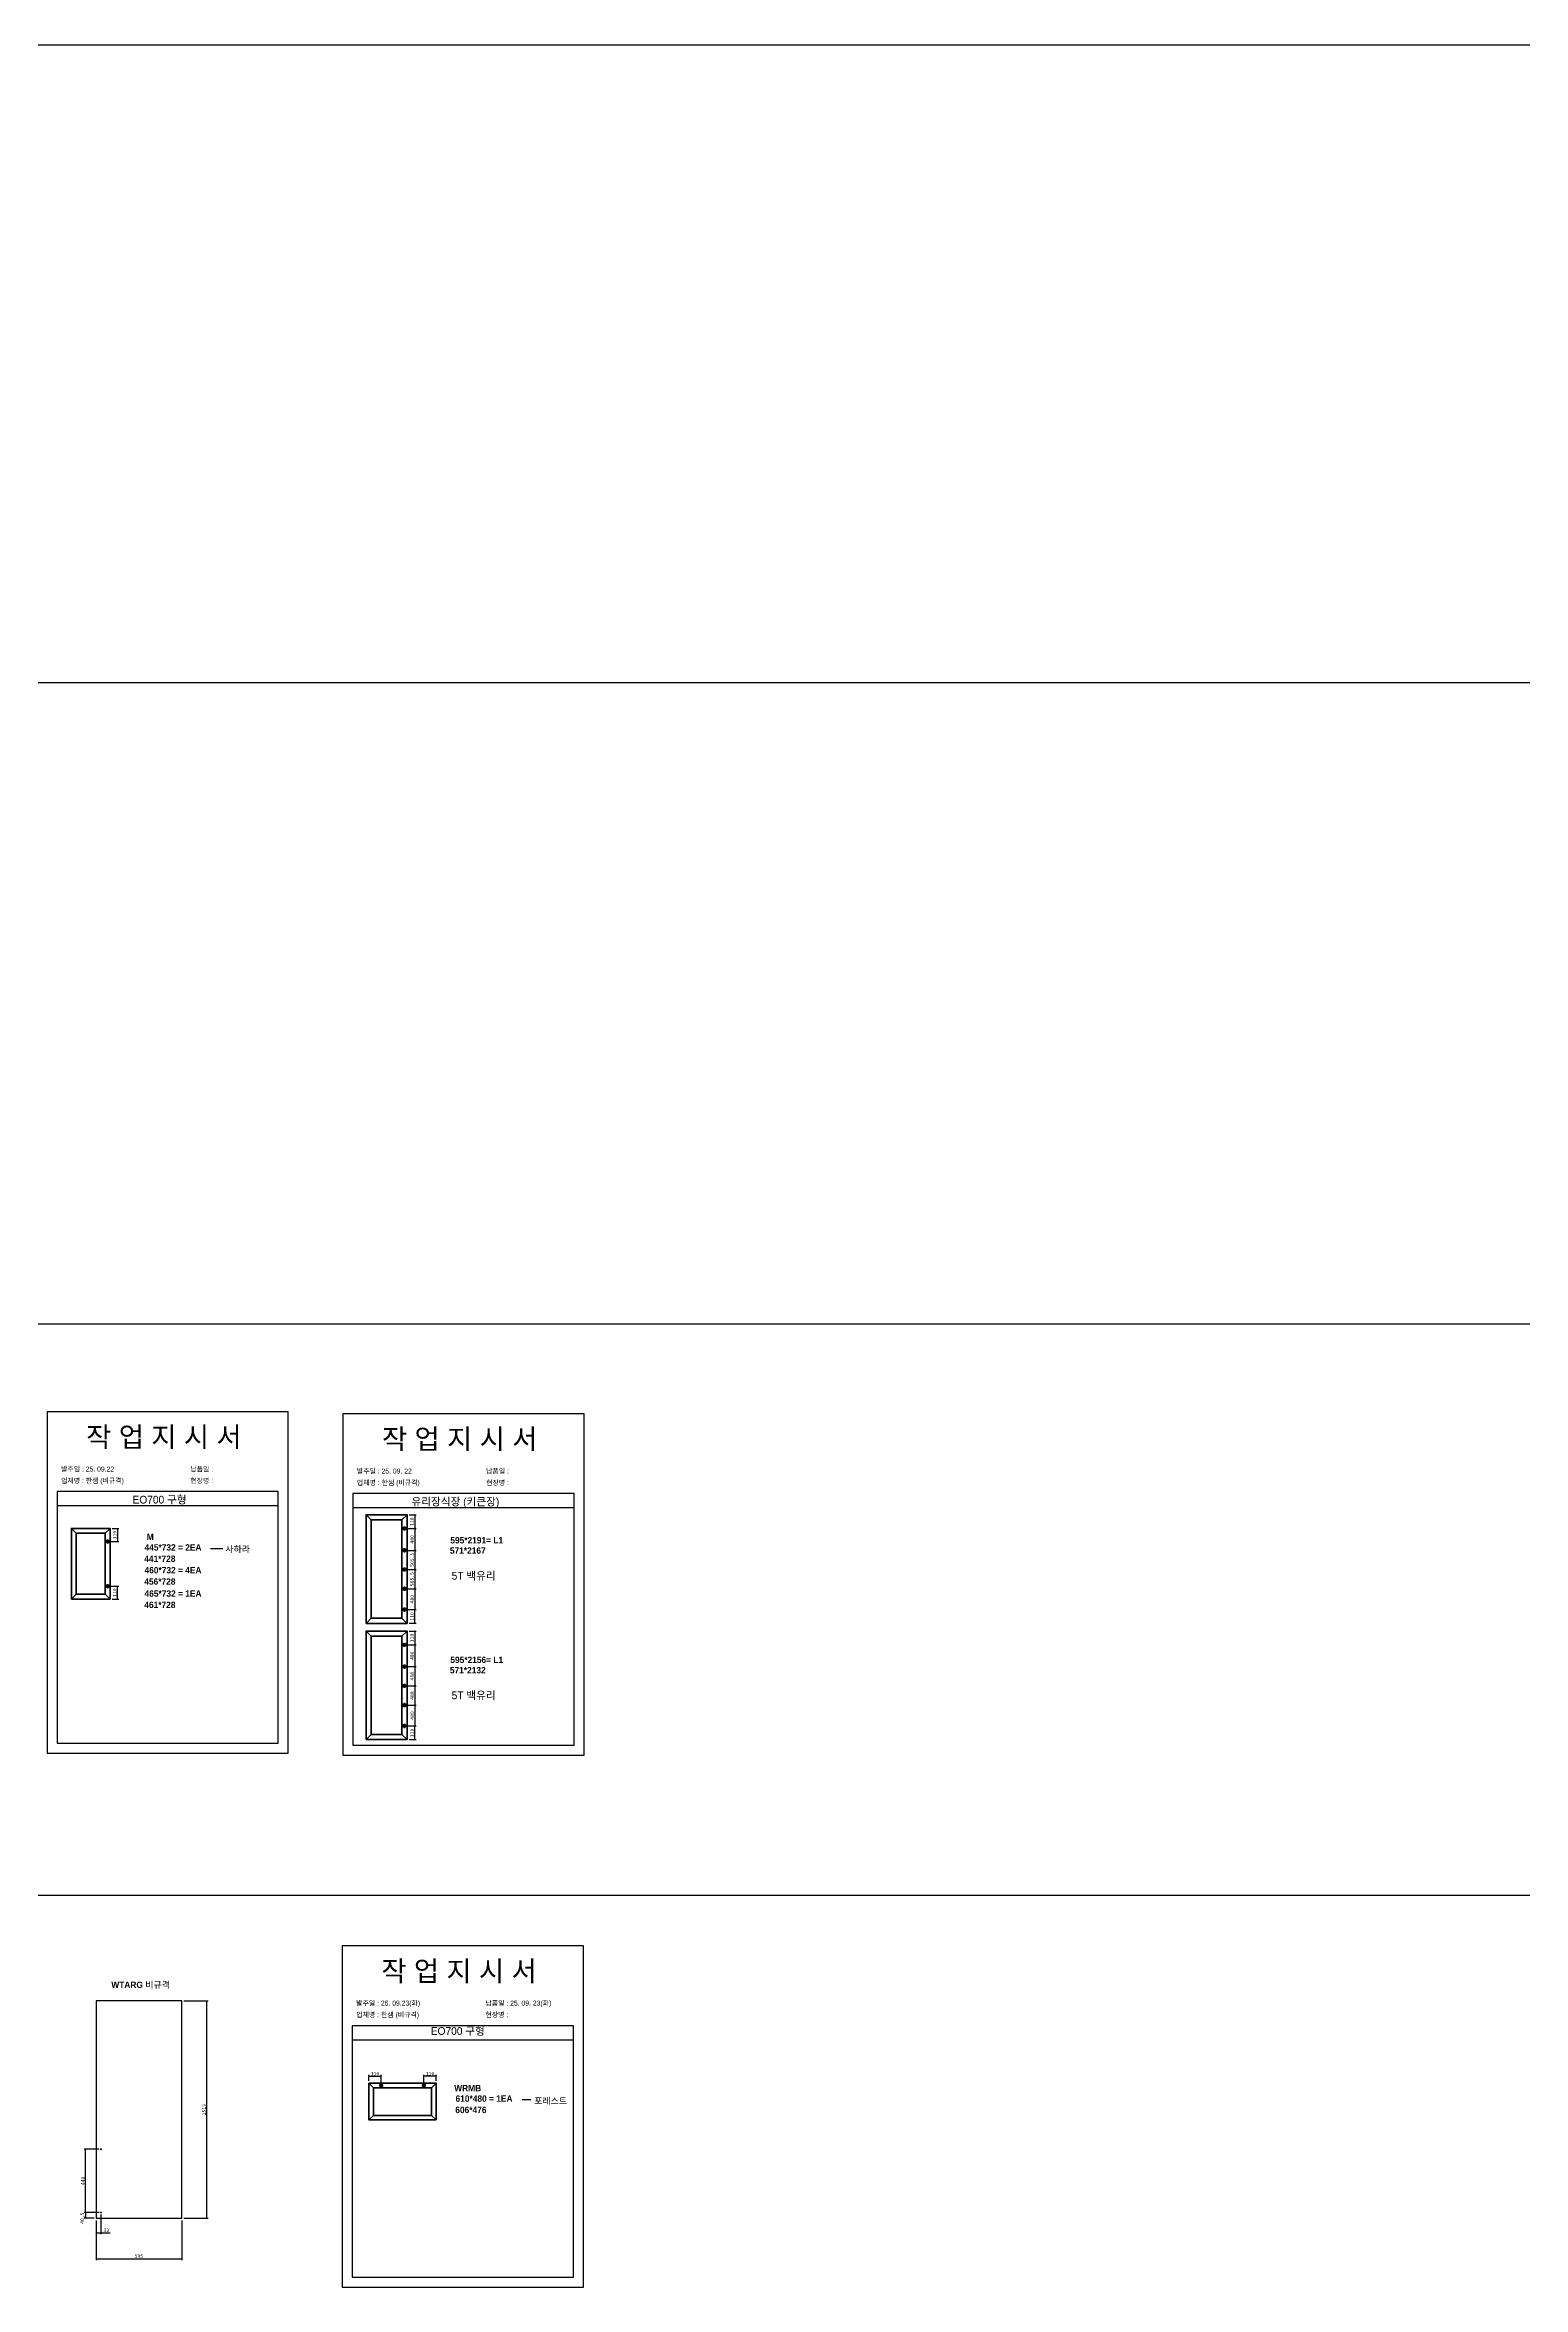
# Model space of a CAD drawing. Header units: millimetres. Extents: x -44117 to 256353, y -2095463 to 65325.
# Drawn here: x 117304 to 127597, y -341274 to -325659 of the extents above; entities that cross this region are included whole.
import ezdxf

# ---------------------------------------------------------------- set-up
doc = ezdxf.new("R2010")
doc.units = ezdxf.units.MM
doc.header["$LTSCALE"] = 10
doc.linetypes.add('CENTER', pattern=[50.8, 31.75, -6.35, 6.35, -6.35])
doc.layers.add('cen', color=1, linetype='CENTER')
doc.layers.add('Layer1', color=7, linetype='Continuous', lineweight=70)
doc.styles.add('MtX_Gulim', font='')
doc.styles.get('MtX_Gulim').set_extended_font_data('Gulim', bold=True)
doc.dimstyles.new('ISO-25', dxfattribs={"dimtxt": 2.5, "dimasz": 2.5, "dimexe": 1, "dimexo": 1, "dimtad": 1, "dimtxsty": 'Standard', "dimblk": 'ARCHTICK', "dimcen": 2.5, "dimadec": 0, "dimazin": 0, "dimtfac": 1, "dimtmove": 0, "dimatfit": 3, "dimfxl": 0, "dimarcsym": 0})

# ---------------------------------------------------------------- blocks, each defined once
blk = doc.blocks.new('_ArchTick')
at = {"color": 0, "linetype": 'ByBlock', "const_width": 0.15}
blk.add_lwpolyline([(-0.5, -0.5), (0.5, 0.5)], dxfattribs=at)
blk = doc.blocks.new('*D3438')
at = {"color": 0, "lineweight": -2}
for p, q in [((117774, -335991), (117819, -335991)), ((117809, -335991), (117809, -336081)), ((117757, -336081), (117819, -336081))]:
    blk.add_line(p, q, dxfattribs=at)
at = {"layer": 'Defpoints', "color": 0}
for p in [(117759, -335991), (117742, -336081), (117809, -336081)]:
    blk.add_point(p, dxfattribs=at)
at = {"color": 0, "lineweight": -2, "xscale": 10, "yscale": 10, "zscale": 10}
for p, rotation in [((117809, -335991), 90), ((117809, -336081), 270)]:
    blk.add_blockref('_ArchTick', p, dxfattribs=dict(at, rotation=rotation))
at = {"color": 0, "insert": (117790, -336036), "char_height": 25, "attachment_point": 5, "rotation": 90}
blk.add_mtext('110', dxfattribs=at)
blk = doc.blocks.new('*D3439')
at = {"color": 0, "lineweight": -2}
for p, q in [((117757, -336392), (117819, -336392)), ((117774, -336483), (117819, -336483)), ((117809, -336483), (117809, -336392))]:
    blk.add_line(p, q, dxfattribs=at)
at = {"layer": 'Defpoints', "color": 0}
for p in [(117742, -336392), (117759, -336483), (117809, -336392)]:
    blk.add_point(p, dxfattribs=at)
at = {"color": 0, "lineweight": -2, "xscale": 10, "yscale": 10, "zscale": 10}
for p, rotation in [((117809, -336392), 90), ((117809, -336483), 270)]:
    blk.add_blockref('_ArchTick', p, dxfattribs=dict(at, rotation=rotation))
at = {"color": 0, "insert": (117790, -336437), "char_height": 25, "attachment_point": 5, "rotation": 90}
blk.add_mtext('110', dxfattribs=at)
blk = doc.blocks.new('*D3440')
at = {"color": 0, "lineweight": -2}
for p, q in [((119823, -335991), (119890, -335991)), ((119841, -335895), (119890, -335895)), ((119880, -335895), (119880, -335991))]:
    blk.add_line(p, q, dxfattribs=at)
at = {"layer": 'Defpoints', "color": 0}
for p in [(119808, -335991), (119826, -335895), (119880, -335991)]:
    blk.add_point(p, dxfattribs=at)
at = {"color": 0, "lineweight": -2, "xscale": 10, "yscale": 10, "zscale": 10}
for p, rotation in [((119880, -335895), 90), ((119880, -335991), 270)]:
    blk.add_blockref('_ArchTick', p, dxfattribs=dict(at, rotation=rotation))
at = {"color": 0, "insert": (119861, -335943), "char_height": 25, "attachment_point": 5, "rotation": 90}
blk.add_mtext('110', dxfattribs=at)
blk = doc.blocks.new('*D3441')
at = {"color": 0, "lineweight": -2}
for p, q in [((119823, -336556), (119890, -336556)), ((119841, -336651), (119890, -336651)), ((119880, -336651), (119880, -336556))]:
    blk.add_line(p, q, dxfattribs=at)
at = {"layer": 'Defpoints', "color": 0}
for p in [(119808, -336556), (119826, -336651), (119880, -336556)]:
    blk.add_point(p, dxfattribs=at)
at = {"color": 0, "lineweight": -2, "xscale": 10, "yscale": 10, "zscale": 10}
for p, rotation in [((119880, -336556), 90), ((119880, -336651), 270)]:
    blk.add_blockref('_ArchTick', p, dxfattribs=dict(at, rotation=rotation))
at = {"color": 0, "insert": (119861, -336603), "char_height": 25, "attachment_point": 5, "rotation": 90}
blk.add_mtext('110', dxfattribs=at)
blk = doc.blocks.new('*D3442')
at = {"color": 0, "lineweight": -2}
for p, q in [((119823, -335991), (119890, -335991)), ((119880, -335991), (119880, -336143)), ((119823, -336143), (119890, -336143))]:
    blk.add_line(p, q, dxfattribs=at)
at = {"layer": 'Defpoints', "color": 0}
for p in [(119808, -335991), (119808, -336143), (119880, -336143)]:
    blk.add_point(p, dxfattribs=at)
at = {"color": 0, "lineweight": -2, "xscale": 10, "yscale": 10, "zscale": 10}
for p, rotation in [((119880, -335991), 90), ((119880, -336143), 270)]:
    blk.add_blockref('_ArchTick', p, dxfattribs=dict(at, rotation=rotation))
at = {"color": 0, "insert": (119861, -336067), "char_height": 25, "attachment_point": 5, "rotation": 90}
blk.add_mtext('480', dxfattribs=at)
blk = doc.blocks.new('*D3443')
at = {"color": 0, "lineweight": -2}
for p, q in [((119823, -336411), (119890, -336411)), ((119880, -336411), (119880, -336556)), ((119823, -336556), (119890, -336556))]:
    blk.add_line(p, q, dxfattribs=at)
at = {"layer": 'Defpoints', "color": 0}
for p in [(119808, -336411), (119808, -336556), (119880, -336556)]:
    blk.add_point(p, dxfattribs=at)
at = {"color": 0, "lineweight": -2, "xscale": 10, "yscale": 10, "zscale": 10}
for p, rotation in [((119880, -336411), 90), ((119880, -336556), 270)]:
    blk.add_blockref('_ArchTick', p, dxfattribs=dict(at, rotation=rotation))
at = {"color": 0, "insert": (119861, -336483), "char_height": 25, "attachment_point": 5, "rotation": 90}
blk.add_mtext('480', dxfattribs=at)
blk = doc.blocks.new('*D3444')
at = {"color": 0, "lineweight": -2}
for p, q in [((119823, -336276), (119890, -336276)), ((119880, -336276), (119880, -336411)), ((119823, -336411), (119890, -336411))]:
    blk.add_line(p, q, dxfattribs=at)
at = {"layer": 'Defpoints', "color": 0}
for p in [(119808, -336276), (119808, -336411), (119880, -336411)]:
    blk.add_point(p, dxfattribs=at)
at = {"color": 0, "lineweight": -2, "xscale": 10, "yscale": 10, "zscale": 10}
for p, rotation in [((119880, -336276), 90), ((119880, -336411), 270)]:
    blk.add_blockref('_ArchTick', p, dxfattribs=dict(at, rotation=rotation))
at = {"color": 0, "insert": (119861, -336343), "char_height": 25, "attachment_point": 5, "rotation": 90}
blk.add_mtext('505.5', dxfattribs=at)
blk = doc.blocks.new('*D3445')
at = {"color": 0, "lineweight": -2}
for p, q in [((119823, -336143), (119890, -336143)), ((119880, -336143), (119880, -336276)), ((119823, -336276), (119890, -336276))]:
    blk.add_line(p, q, dxfattribs=at)
at = {"layer": 'Defpoints', "color": 0}
for p in [(119808, -336143), (119808, -336276), (119880, -336276)]:
    blk.add_point(p, dxfattribs=at)
at = {"color": 0, "lineweight": -2, "xscale": 10, "yscale": 10, "zscale": 10}
for p, rotation in [((119880, -336143), 90), ((119880, -336276), 270)]:
    blk.add_blockref('_ArchTick', p, dxfattribs=dict(at, rotation=rotation))
at = {"color": 0, "insert": (119861, -336209), "char_height": 25, "attachment_point": 5, "rotation": 90}
blk.add_mtext('505.5', dxfattribs=at)
blk = doc.blocks.new('*D3446')
at = {"color": 0, "lineweight": -2}
for p, q in [((119823, -336801), (119890, -336801)), ((119841, -336705), (119890, -336705)), ((119880, -336705), (119880, -336801))]:
    blk.add_line(p, q, dxfattribs=at)
at = {"layer": 'Defpoints', "color": 0}
for p in [(119808, -336801), (119826, -336705), (119880, -336801)]:
    blk.add_point(p, dxfattribs=at)
at = {"color": 0, "lineweight": -2, "xscale": 10, "yscale": 10, "zscale": 10}
for p, rotation in [((119880, -336705), 90), ((119880, -336801), 270)]:
    blk.add_blockref('_ArchTick', p, dxfattribs=dict(at, rotation=rotation))
at = {"color": 0, "insert": (119861, -336753), "char_height": 25, "attachment_point": 5, "rotation": 90}
blk.add_mtext('110', dxfattribs=at)
blk = doc.blocks.new('*D3447')
at = {"color": 0, "lineweight": -2}
for p, q in [((119823, -337366), (119890, -337366)), ((119880, -337461), (119880, -337366)), ((119841, -337461), (119890, -337461))]:
    blk.add_line(p, q, dxfattribs=at)
at = {"layer": 'Defpoints', "color": 0}
for p in [(119808, -337366), (119880, -337366), (119826, -337461)]:
    blk.add_point(p, dxfattribs=at)
at = {"color": 0, "lineweight": -2, "xscale": 10, "yscale": 10, "zscale": 10}
for p, rotation in [((119880, -337366), 90), ((119880, -337461), 270)]:
    blk.add_blockref('_ArchTick', p, dxfattribs=dict(at, rotation=rotation))
at = {"color": 0, "insert": (119861, -337414), "char_height": 25, "attachment_point": 5, "rotation": 90}
blk.add_mtext('110', dxfattribs=at)
blk = doc.blocks.new('*D3448')
at = {"color": 0, "lineweight": -2}
for p, q in [((119823, -336801), (119890, -336801)), ((119880, -336801), (119880, -336953)), ((119823, -336953), (119890, -336953))]:
    blk.add_line(p, q, dxfattribs=at)
at = {"layer": 'Defpoints', "color": 0}
for p in [(119808, -336801), (119808, -336953), (119880, -336953)]:
    blk.add_point(p, dxfattribs=at)
at = {"color": 0, "lineweight": -2, "xscale": 10, "yscale": 10, "zscale": 10}
for p, rotation in [((119880, -336801), 90), ((119880, -336953), 270)]:
    blk.add_blockref('_ArchTick', p, dxfattribs=dict(at, rotation=rotation))
at = {"color": 0, "insert": (119861, -336877), "char_height": 25, "attachment_point": 5, "rotation": 90}
blk.add_mtext('480', dxfattribs=at)
blk = doc.blocks.new('*D3449')
at = {"color": 0, "lineweight": -2}
for p, q in [((119823, -337221), (119890, -337221)), ((119880, -337221), (119880, -337366)), ((119823, -337366), (119890, -337366))]:
    blk.add_line(p, q, dxfattribs=at)
at = {"layer": 'Defpoints', "color": 0}
for p in [(119808, -337221), (119808, -337366), (119880, -337366)]:
    blk.add_point(p, dxfattribs=at)
at = {"color": 0, "lineweight": -2, "xscale": 10, "yscale": 10, "zscale": 10}
for p, rotation in [((119880, -337221), 90), ((119880, -337366), 270)]:
    blk.add_blockref('_ArchTick', p, dxfattribs=dict(at, rotation=rotation))
at = {"color": 0, "insert": (119861, -337293), "char_height": 25, "attachment_point": 5, "rotation": 90}
blk.add_mtext('480', dxfattribs=at)
blk = doc.blocks.new('*D3450')
at = {"color": 0, "lineweight": -2}
for p, q in [((119823, -337086), (119890, -337086)), ((119880, -337086), (119880, -337221)), ((119823, -337221), (119890, -337221))]:
    blk.add_line(p, q, dxfattribs=at)
at = {"layer": 'Defpoints', "color": 0}
for p in [(119808, -337086), (119808, -337221), (119880, -337221)]:
    blk.add_point(p, dxfattribs=at)
at = {"color": 0, "lineweight": -2, "xscale": 10, "yscale": 10, "zscale": 10}
for p, rotation in [((119880, -337086), 90), ((119880, -337221), 270)]:
    blk.add_blockref('_ArchTick', p, dxfattribs=dict(at, rotation=rotation))
at = {"color": 0, "insert": (119861, -337154), "char_height": 25, "attachment_point": 5, "rotation": 90}
blk.add_mtext('488', dxfattribs=at)
blk = doc.blocks.new('*D3451')
at = {"color": 0, "lineweight": -2}
for p, q in [((119823, -336953), (119890, -336953)), ((119880, -336953), (119880, -337086)), ((119823, -337086), (119890, -337086))]:
    blk.add_line(p, q, dxfattribs=at)
at = {"layer": 'Defpoints', "color": 0}
for p in [(119808, -336953), (119808, -337086), (119880, -337086)]:
    blk.add_point(p, dxfattribs=at)
at = {"color": 0, "lineweight": -2, "xscale": 10, "yscale": 10, "zscale": 10}
for p, rotation in [((119880, -336953), 90), ((119880, -337086), 270)]:
    blk.add_blockref('_ArchTick', p, dxfattribs=dict(at, rotation=rotation))
at = {"color": 0, "insert": (119861, -337020), "char_height": 25, "attachment_point": 5, "rotation": 90}
blk.add_mtext('488', dxfattribs=at)
blk = doc.blocks.new('*D3467')
at = {"color": 0, "lineweight": -2}
for p, q in [((117680, -340754), (117578, -340754)), ((117647, -340794), (117578, -340794)), ((117588, -340754), (117588, -340794))]:
    blk.add_line(p, q, dxfattribs=at)
at = {"layer": 'Defpoints', "color": 0}
for p in [(117588, -340794), (117662, -340794), (117695, -340754)]:
    blk.add_point(p, dxfattribs=at)
at = {"color": 0, "lineweight": -2, "xscale": 10, "yscale": 10, "zscale": 10}
for p, rotation in [((117588, -340754), 90), ((117588, -340794), 270)]:
    blk.add_blockref('_ArchTick', p, dxfattribs=dict(at, rotation=rotation))
at = {"color": 0, "insert": (117567, -340794), "char_height": 25, "attachment_point": 5, "rotation": 90}
blk.add_mtext('40,5', dxfattribs=at)
blk = doc.blocks.new('*D3468')
at = {"color": 0, "lineweight": -2}
for p, q in [((117662, -340809), (117662, -340906)), ((117695, -340769), (117695, -340906)), ((117662, -340896), (117695, -340896)), ((117695, -340896), (117759, -340896))]:
    blk.add_line(p, q, dxfattribs=at)
at = {"layer": 'Defpoints', "color": 0}
for p in [(117662, -340794), (117695, -340754), (117695, -340896)]:
    blk.add_point(p, dxfattribs=at)
at = {"color": 0, "lineweight": -2, "xscale": 10, "yscale": 10, "zscale": 10, "rotation": 180}
blk.add_blockref('_ArchTick', (117662, -340896), dxfattribs=at)
at = {"color": 0, "lineweight": -2, "xscale": 10, "yscale": 10, "zscale": 10}
blk.add_blockref('_ArchTick', (117695, -340896), dxfattribs=at)
at = {"color": 0, "insert": (117732, -340877), "char_height": 25, "attachment_point": 5}
blk.add_mtext('33', dxfattribs=at)
blk = doc.blocks.new('*D3469')
at = {"color": 0, "lineweight": -2}
for p, q in [((117680, -340314), (117578, -340314)), ((117588, -340754), (117588, -340314)), ((117680, -340754), (117578, -340754))]:
    blk.add_line(p, q, dxfattribs=at)
at = {"layer": 'Defpoints', "color": 0}
for p in [(117588, -340314), (117695, -340314), (117695, -340754)]:
    blk.add_point(p, dxfattribs=at)
at = {"color": 0, "lineweight": -2, "xscale": 10, "yscale": 10, "zscale": 10}
for p, rotation in [((117588, -340314), 90), ((117588, -340754), 270)]:
    blk.add_blockref('_ArchTick', p, dxfattribs=dict(at, rotation=rotation))
at = {"color": 0, "insert": (117569, -340534), "char_height": 25, "attachment_point": 5, "rotation": 90}
blk.add_mtext('440', dxfattribs=at)
blk = doc.blocks.new('*D3470')
at = {"color": 0, "lineweight": -2}
for p, q in [((117662, -340809), (117662, -341086)), ((118257, -340809), (118257, -341086)), ((117662, -341076), (118257, -341076))]:
    blk.add_line(p, q, dxfattribs=at)
at = {"layer": 'Defpoints', "color": 0}
for p in [(117662, -340794), (118257, -340794), (118257, -341076)]:
    blk.add_point(p, dxfattribs=at)
at = {"color": 0, "lineweight": -2, "xscale": 10, "yscale": 10, "zscale": 10, "rotation": 180}
blk.add_blockref('_ArchTick', (117662, -341076), dxfattribs=at)
at = {"color": 0, "lineweight": -2, "xscale": 10, "yscale": 10, "zscale": 10}
blk.add_blockref('_ArchTick', (118257, -341076), dxfattribs=at)
at = {"color": 0, "insert": (117959, -341057), "char_height": 25, "attachment_point": 5}
blk.add_mtext('595', dxfattribs=at)
blk = doc.blocks.new('*D3471')
at = {"color": 0, "lineweight": -2}
for p, q in [((118272, -339281), (118441, -339281)), ((118431, -340794), (118431, -339281)), ((118272, -340794), (118441, -340794))]:
    blk.add_line(p, q, dxfattribs=at)
at = {"layer": 'Defpoints', "color": 0}
for p in [(118257, -339281), (118431, -339281), (118257, -340794)]:
    blk.add_point(p, dxfattribs=at)
at = {"color": 0, "lineweight": -2, "xscale": 10, "yscale": 10, "zscale": 10}
for p, rotation in [((118431, -339281), 90), ((118431, -340794), 270)]:
    blk.add_blockref('_ArchTick', p, dxfattribs=dict(at, rotation=rotation))
at = {"color": 0, "insert": (118413, -340038), "char_height": 25, "attachment_point": 5, "rotation": 90}
blk.add_mtext('1513', dxfattribs=at)
blk = doc.blocks.new('*D3472')
at = {"color": 0, "lineweight": -2}
for p, q in [((119560, -339838), (119560, -339795)), ((119560, -339805), (119646, -339805)), ((119646, -339855), (119646, -339795))]:
    blk.add_line(p, q, dxfattribs=at)
at = {"layer": 'Defpoints', "color": 0}
for p in [(119560, -339853), (119646, -339805), (119646, -339870)]:
    blk.add_point(p, dxfattribs=at)
at = {"color": 0, "lineweight": -2, "xscale": 10, "yscale": 10, "zscale": 10, "rotation": 180}
blk.add_blockref('_ArchTick', (119560, -339805), dxfattribs=at)
at = {"color": 0, "lineweight": -2, "xscale": 10, "yscale": 10, "zscale": 10}
blk.add_blockref('_ArchTick', (119646, -339805), dxfattribs=at)
at = {"color": 0, "insert": (119603, -339787), "char_height": 25, "attachment_point": 5}
blk.add_mtext('110', dxfattribs=at)
blk = doc.blocks.new('*D3473')
at = {"color": 0, "lineweight": -2}
for p, q in [((119943, -339855), (119943, -339795)), ((120029, -339805), (119943, -339805)), ((120029, -339838), (120029, -339795))]:
    blk.add_line(p, q, dxfattribs=at)
at = {"layer": 'Defpoints', "color": 0}
for p in [(119943, -339805), (119943, -339870), (120029, -339853)]:
    blk.add_point(p, dxfattribs=at)
at = {"color": 0, "lineweight": -2, "xscale": 10, "yscale": 10, "zscale": 10, "rotation": 180}
blk.add_blockref('_ArchTick', (119943, -339805), dxfattribs=at)
at = {"color": 0, "lineweight": -2, "xscale": 10, "yscale": 10, "zscale": 10}
blk.add_blockref('_ArchTick', (120029, -339805), dxfattribs=at)
at = {"color": 0, "insert": (119986, -339787), "char_height": 25, "attachment_point": 5}
blk.add_mtext('110', dxfattribs=at)

msp = doc.modelspace()

# ---------------------------------------------------------------- linework, layer by layer
at = {"color": 1}
for p, q in [((104015.69829, -325658.66388), (196284.84516, -325658.66388)), ((104015.69829, -325658.66388), (196284.84516, -325658.66388)), ((104015.69829, -330098.6487), (196284.84516, -330098.6487)), ((104015.69829, -330098.6487), (196284.84516, -330098.6487)), ((104015.69829, -334565.44392), (196284.84516, -334565.44392)), ((104015.69829, -334565.44392), (196284.84516, -334565.44392)), ((104015.69829, -338543.42325), (196284.84516, -338543.42325)), ((104015.69829, -338543.42325), (196284.84516, -338543.42325))]:
    msp.add_line(p, q, dxfattribs=at)
for p, q in [((118929.32623, -335733.87606), (117389.32623, -335733.87606)), ((118929.32623, -335833.87606), (117389.32623, -335833.87606)), ((120989.05843, -335748.00057), (119449.05843, -335748.00057)), ((120989.05843, -335848.00057), (119449.05843, -335848.00057)), ((118458.62858, -336128.99761), (118543.25338, -336128.99761)), ((118256.90783, -339281.25121), (117661.90783, -339281.25121)), ((117661.90783, -339281.25121), (117661.90783, -340794.25121)), ((118256.90783, -340794.25121), (118256.90783, -339281.25121)), ((120984.4391, -339453.24279), (119444.4391, -339453.24279)), ((120984.4391, -339553.24279), (119444.4391, -339553.24279)), ((120628.18905, -339967.10767), (120687.50479, -339967.10767)), ((117661.90783, -340794.25121), (118256.90783, -340794.25121))]:
    msp.add_line(p, q)
for points in [[(117319.32623, -337554.70634), (118999.32623, -337554.70634), (118999.32623, -335178.70634), (117319.32623, -335178.70634)], [(119379.05843, -337568.83084), (121059.05843, -337568.83084), (121059.05843, -335192.83084), (119379.05843, -335192.83084)], [(119374.4391, -341274.07307), (121054.4391, -341274.07307), (121054.4391, -338898.07307), (119374.4391, -338898.07307)]]:
    msp.add_lwpolyline(points, close=True)
for points in [[(117389.32623, -335733.87606), (117389.32623, -337484.70634), (118929.32623, -337484.70634), (118929.32623, -335733.87606)], [(119449.05843, -335748.00057), (119449.05843, -337498.83084), (120989.05843, -337498.83084), (120989.05843, -335748.00057)], [(119444.4391, -339453.24279), (119444.4391, -341204.07307), (120984.4391, -341204.07307), (120984.4391, -339453.24279)]]:
    msp.add_lwpolyline(points)
for centre in [(117694.90783, -340313.75121), (117694.90783, -340753.75121)]:
    msp.add_circle(centre, 3)
at = {"layer": 'Layer1'}
for p, q in [((117523.21651, -336024.35), (117489.56088, -335990.69436)), ((117725.15033, -336024.35), (117758.80597, -335990.69436)), ((119576.39494, -335931.0145), (119540.67402, -335895.29358)), ((119790.72047, -335931.0145), (119826.44139, -335895.29358)), ((119808.19838, -335976.1116), (119808.19838, -336005.80721)), ((117741.61772, -336066.83971), (117741.61772, -336094.81839)), ((119808.19838, -336127.92165), (119808.19838, -336157.61726)), ((119808.19838, -336261.36674), (119808.19838, -336291.06235)), ((117489.56088, -336482.50015), (117523.21651, -336448.84451)), ((117758.80597, -336482.50015), (117725.15033, -336448.84451)), ((117725.15033, -336448.84451), (117758.80597, -336482.50015)), ((117741.61772, -336406.3548), (117741.61772, -336378.37612)), ((119808.19838, -336395.87435), (119808.19838, -336425.56995)), ((119540.67402, -336651.32486), (119576.39494, -336615.60394)), ((119826.44139, -336651.32486), (119790.72047, -336615.60394)), ((119790.72047, -336615.60394), (119826.44139, -336651.32486)), ((119808.19838, -336570.50685), (119808.19838, -336540.81124)), ((119576.39494, -336741.05409), (119540.67402, -336705.33317)), ((119790.72047, -336741.05409), (119826.44139, -336705.33317)), ((119808.19838, -336786.15119), (119808.19838, -336815.8468)), ((119808.19838, -336937.96124), (119808.19838, -336967.65685)), ((119808.19838, -337071.40633), (119808.19838, -337101.10194)), ((119808.19838, -337205.91394), (119808.19838, -337235.60954)), ((119540.67402, -337461.36445), (119576.39494, -337425.64353)), ((119826.44139, -337461.36445), (119790.72047, -337425.64353)), ((119790.72047, -337425.64353), (119826.44139, -337461.36445)), ((119808.19838, -337380.54644), (119808.19838, -337350.85083)), ((119592.0947, -339885.29717), (119560.03137, -339853.23385)), ((119632.57414, -339869.60889), (119659.2291, -339869.60889)), ((119956.02613, -339869.60889), (119929.37117, -339869.60889)), ((120028.56889, -339853.23385), (119996.50557, -339885.29717)), ((119996.50557, -339885.29717), (120028.56889, -339853.23385)), ((119592.0947, -340077.67712), (119560.03137, -340109.74044)), ((120028.56889, -340109.74044), (119996.50557, -340077.67712))]:
    msp.add_line(p, q, dxfattribs=at)
for points in [[(117489.56088, -336482.50015), (117758.80597, -336482.50015), (117758.80597, -335990.69436), (117489.56088, -335990.69436)], [(117523.21651, -336448.84451), (117725.15033, -336448.84451), (117725.15033, -336024.35), (117523.21651, -336024.35)], [(119540.67402, -336651.32486), (119826.44139, -336651.32486), (119826.44139, -335895.29358), (119540.67402, -335895.29358)], [(119576.39494, -336615.60394), (119790.72047, -336615.60394), (119790.72047, -335931.0145), (119576.39494, -335931.0145)], [(119823.04618, -335990.9594), (119793.35058, -335990.9594)], [(117755.60706, -336080.82905), (117727.62838, -336080.82905)], [(119823.04618, -336142.76946), (119793.35058, -336142.76946)], [(119823.04618, -336276.21455), (119793.35058, -336276.21455)], [(117755.60706, -336392.36546), (117727.62838, -336392.36546)], [(119823.04618, -336410.72215), (119793.35058, -336410.72215)], [(119823.04618, -336555.65904), (119793.35058, -336555.65904)], [(119540.67402, -337461.36445), (119826.44139, -337461.36445), (119826.44139, -336705.33317), (119540.67402, -336705.33317)], [(119576.39494, -337425.64353), (119790.72047, -337425.64353), (119790.72047, -336741.05409), (119576.39494, -336741.05409)], [(119823.04618, -336800.99899), (119793.35058, -336800.99899)], [(119823.04618, -336952.80905), (119793.35058, -336952.80905)], [(119823.04618, -337086.25414), (119793.35058, -337086.25414)], [(119823.04618, -337220.76174), (119793.35058, -337220.76174)], [(119823.04618, -337365.69863), (119793.35058, -337365.69863)], [(120028.56889, -340109.74044), (120028.56889, -339853.23385), (119560.03137, -339853.23385), (119560.03137, -340109.74044)], [(119996.50557, -340077.67712), (119996.50557, -339885.29717), (119592.0947, -339885.29717), (119592.0947, -340077.67712)], [(119645.90162, -339856.28141), (119645.90162, -339882.93637)], [(119942.69865, -339856.28141), (119942.69865, -339882.93637)]]:
    msp.add_lwpolyline(points, close=True, dxfattribs=at)
for centre, radius in [((119808.19838, -335990.9594), 9.89853), ((117741.61772, -336080.82905), 9.32623), ((119808.19838, -336142.76946), 9.89853), ((119808.19838, -336276.21455), 9.89853), ((117741.61772, -336392.36546), 9.32623), ((119808.19838, -336410.72215), 9.89853), ((119808.19838, -336555.65904), 9.89853), ((119808.19838, -336800.99899), 9.89853), ((119808.19838, -336952.80905), 9.89853), ((119808.19838, -337086.25414), 9.89853), ((119808.19838, -337220.76174), 9.89853), ((119808.19838, -337365.69863), 9.89853), ((119645.90162, -339869.60889), 8.88499), ((119942.69865, -339869.60889), 8.88499)]:
    msp.add_circle(centre, radius, dxfattribs=at)

# ---------------------------------------------------------------- texts
at = {"linetype": 'Continuous', "style": 'MtX_Gulim'}
for s, height, p in [('M', 44.50828, (118014.054, -336071.92813)), ('445*732 = 2EA', 44.508282, (117998.25038, -336144.65547)), ('사하라', 44.508282, (118560.56299, -336157.57228)), ('595*2191= L1', 44.508282, (120127.53276, -336095.01021)), ('460*732 = 4EA', 44.508282, (117998.25038, -336303.60439)), ('465*732 = 1EA', 44.508282, (117998.25038, -336466.12017)), ('595*2156= L1', 44.508282, (120127.53276, -336927.90358)), ('WTARG 비규격', 44.508282, (117767.04872, -339190.7426)), ('WRMB', 44.508282, (120154.89303, -339910.45205)), ('610*480 = 1EA', 44.508282, (120163.79384, -339983.17939)), ('포레스트', 44.508282, (120710.7153, -339999.10325))]:
    msp.add_text(s, height=height, dxfattribs=at).set_placement(p)
at = {"color": 242, "linetype": 'Continuous', "true_color": 0xcd2027, "style": 'MtX_Gulim'}
for s, p in [('441*728', (117996.5935, -336223.53672)), ('456*728', (117996.5935, -336382.48563)), ('461*728', (117996.5935, -336545.00141)), ('606*476', (120162.13696, -340062.06064))]:
    msp.add_text(s, height=44.508282, dxfattribs=at).set_placement(p)
at = {"attachment_point": 1}
for s, width, gutter_width, heights, insert, char_height in [('{\\fGulim|b0|i0|c129|p50;작 업 지 시 서}', 3307.3198183, 12.5, [-155.84554], (117592.13283, -335282.86885), 140), ('{\\fGulim|b0|i0|c129|p50;작 업 지 시 서}', 3307.3198183, 12.5, [-155.84554], (119651.86504, -335296.99336), 140), ('{\\fGulim|b0|i0|c129|p50;발주일 : 25. 09.22}', 3307.3198183, 12.5, [34.50412], (117416.92348, -335559.58927), 34.3), ('{\\fGulim|b0|i0|c129|p50;납품일 : }', 3307.3198183, 12.5, [37.67976], (118316.90146, -335559.58927), 34.3), ('{\\fGulim|b0|i0|c129|p50;발주일 : 25. 09. 22}', 3307.3198183, 12.5, [34.50412], (119476.65568, -335573.71378), 34.3), ('{\\fGulim|b0|i0|c129|p50;납품일 :}', 3307.3198183, 12.5, [17.36529], (120376.63366, -335573.71378), 34.3), ('{\\fGulim|b0|i0|c129|p50;업체명 : 한샘 (비규격)}', 3307.3198183, 12.5, [36.11279], (117416.92348, -335640.24545), 34.3), ('{\\fGulim|b0|i0|c129|p50;현장명 : }', 3307.3198183, 12.5, [32.38651], (118316.90146, -335640.24545), 34.3), ('{\\fGulim|b0|i0|c129|p50;업체명 : 한샘 (비규격)}', 3307.3198183, 12.5, [36.11279], (119476.65568, -335654.36995), 34.3), ('{\\fGulim|b0|i0|c129|p50;현장명 : }', 3307.3198183, 12.5, [-38.2735], (120376.63366, -335654.36995), 34.3), ('{\\fGulim|b0|i0|c129|p50;EO700 구형}', 5224.9748335, 19.74777, [57.05176], (117914.63707, -335762.91534), 54.1878762), ('{\\fGulim|b0|i0|c129|p50;유리장식장 (키큰장)}', 5224.9748335, 19.74777, [57.05176], (119857.24093, -335777.03985), 54.1878762), ('{\\fGulim|b0|i0|c129|p50;5T 백유리}', 5224.9748335, 19.74777, [57.05176], (120136.56176, -336292.96825), 54.1878762), ('{\\fGulim|b0|i0|c129|p50;5T 백유리}', 5224.9748335, 19.74777, [57.05176], (120136.56176, -337125.86162), 54.1878762), ('{\\fGulim|b0|i0|c129|p50;작 업 지 시 서}', 3307.3198183, 12.5, [-155.84554], (119647.24571, -339002.23558), 140), ('{\\fGulim|b0|i0|c129|p50;발주일 : 25. 09.23(화)}', 3307.3198183, 12.5, [34.50412], (119472.03635, -339278.956), 34.3), ('{\\fGulim|b0|i0|c129|p50;납품일 : 25. 09. 23(화)}', 3307.3198183, 12.5, [37.67976], (120372.01433, -339278.956), 34.3), ('{\\fGulim|b0|i0|c129|p50;업체명 : 한샘 (비규격)}', 3307.3198183, 12.5, [36.11279], (119472.03635, -339359.61218), 34.3), ('{\\fGulim|b0|i0|c129|p50;EO700 구형}', 5224.9748335, 19.74777, [57.05176], (119991.28379, -339463.37713), 54.1878762), ('{\\fGulim|b0|i0|c129|p50;현장명 : }', 3307.3198183, 12.5, [-38.2735], (120372.01433, -339359.61218), 34.3)]:
    msp.add_mtext_dynamic_manual_height_columns(s, width=width, gutter_width=gutter_width, heights=heights, dxfattribs=dict(at, insert=insert, char_height=char_height))
at = {"layer": 'cen', "linetype": 'Continuous', "style": 'MtX_Gulim'}
for s, p in [('571*2167', (120124.40975, -336166.58743)), ('571*2132', (120124.40975, -336999.4808))]:
    msp.add_text(s, height=44.508282, dxfattribs=at).set_placement(p)

# ---------------------------------------------------------------- dimensions: what is measured, and where the dimension line sits
for base, p1, p2, angle, text, picture, middle in [((117809.03888, -336080.82905), (117758.80597, -335990.69436), (117741.61772, -336080.82905), 90, '110', '*D3438', (117790.28888, -336035.76171)), ((119879.75685, -335990.9594), (119826.44139, -335895.29358), (119808.19838, -335990.9594), 90, '110', '*D3440', (119861.00685, -335943.12649)), ((119879.75685, -336142.76946), (119808.19838, -335990.9594), (119808.19838, -336142.76946), 90, '480', '*D3442', (119861.00685, -336066.86443)), ((119879.75685, -336276.21455), (119808.19838, -336142.76946), (119808.19838, -336276.21455), 90, '505.5', '*D3445', (119861.00685, -336209.492)), ((119879.75685, -336410.72215), (119808.19838, -336276.21455), (119808.19838, -336410.72215), 90, '505.5', '*D3444', (119861.00685, -336343.46835)), ((117809.03888, -336392.36546), (117758.80597, -336482.50015), (117741.61772, -336392.36546), 270, '110', '*D3439', (117790.28888, -336437.4328)), ((119879.75685, -336555.65904), (119808.19838, -336410.72215), (119808.19838, -336555.65904), 90, '480', '*D3443', (119861.00685, -336483.1906)), ((119879.75685, -336555.65904), (119826.44139, -336651.32486), (119808.19838, -336555.65904), 270, '110', '*D3441', (119861.00685, -336603.49195)), ((119879.75685, -336800.99899), (119826.44139, -336705.33317), (119808.19838, -336800.99899), 90, '110', '*D3446', (119861.00685, -336753.16608)), ((119879.75685, -336952.80905), (119808.19838, -336800.99899), (119808.19838, -336952.80905), 90, '480', '*D3448', (119861.00685, -336876.90402)), ((119879.75685, -337086.25414), (119808.19838, -336952.80905), (119808.19838, -337086.25414), 90, '488', '*D3451', (119861.00685, -337019.53159)), ((119879.75685, -337220.76174), (119808.19838, -337086.25414), (119808.19838, -337220.76174), 90, '488', '*D3450', (119861.00685, -337153.50794)), ((119879.75685, -337365.69863), (119808.19838, -337220.76174), (119808.19838, -337365.69863), 90, '480', '*D3449', (119861.00685, -337293.23019)), ((119879.75685, -337365.69863), (119826.44139, -337461.36445), (119808.19838, -337365.69863), 270, '110', '*D3447', (119861.00685, -337413.53154)), ((119645.90162, -339805.37756), (119560.03137, -339853.23385), (119645.90162, -339869.60889), 180, '110', '*D3472', (119602.9665, -339786.62756))]:
    dim = msp.add_linear_dim(base=base, p1=p1, p2=p2, angle=angle, text=text, dimstyle='ISO-25', override={"dimscale": 10, "dimasz": 1, "dimexo": 1.5, "dimtxsty": 'Standard'})
    dim.commit()
    dim.dimension.update_dxf_attribs({"geometry": picture, "text_midpoint": middle})
for base, p1, p2, picture, middle in [((118431.29564, -339281.25121), (118256.90783, -340794.25121), (118256.90783, -339281.25121), '*D3471', (118431.29564, -340037.75121)), ((117587.59524, -340794.25121), (117694.90783, -340753.75121), (117661.90783, -340794.25121), '*D3467', (117587.59524, -340794.00447))]:
    dim = msp.add_linear_dim(base=base, p1=p1, p2=p2, angle=90, dimstyle='ISO-25', override={"dimscale": 10, "dimasz": 1, "dimexo": 1.5})
    dim.commit()
    dim.dimension.update_dxf_attribs({"geometry": picture, "text_midpoint": middle, "dimtype": 160})
dim = msp.add_linear_dim(base=(119942.69865, -339805.37756), p1=(120028.56889, -339853.23385), p2=(119942.69865, -339869.60889), text='110', dimstyle='ISO-25', override={"dimscale": 10, "dimasz": 1, "dimexo": 1.5, "dimtxsty": 'Standard'})
dim.commit()
dim.dimension.update_dxf_attribs({"geometry": '*D3473', "text_midpoint": (119985.63377, -339786.62756)})
dim = msp.add_linear_dim(base=(117587.59524, -340313.75121), p1=(117694.90783, -340753.75121), p2=(117694.90783, -340313.75121), angle=90, dimstyle='ISO-25', override={"dimscale": 10, "dimasz": 1, "dimexo": 1.5})
dim.commit()
dim.dimension.update_dxf_attribs({"geometry": '*D3469', "text_midpoint": (117568.84524, -340533.75121)})
for base, p2, picture, middle in [((117694.90783, -340896.23554), (117694.90783, -340753.75121), '*D3468', (117731.99116, -340877.48554)), ((118256.90783, -341075.96732), (118256.90783, -340794.25121), '*D3470', (117959.40783, -341057.21732))]:
    dim = msp.add_linear_dim(base=base, p1=(117661.90783, -340794.25121), p2=p2, dimstyle='ISO-25', override={"dimscale": 10, "dimasz": 1, "dimexo": 1.5})
    dim.commit()
    dim.dimension.update_dxf_attribs({"geometry": picture, "text_midpoint": middle})

doc.saveas('drawing.dxf')
